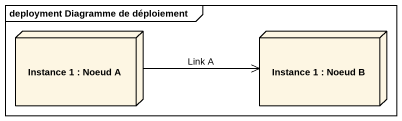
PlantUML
@startuml
mainframe deployment Diagramme de déploiement
node "Instance 1 : Noeud A" as Instance_1
node "Instance 1 : Noeud B" as Instance_1_2
Instance_1 -right-> Instance_1_2 : Link A
@enduml
